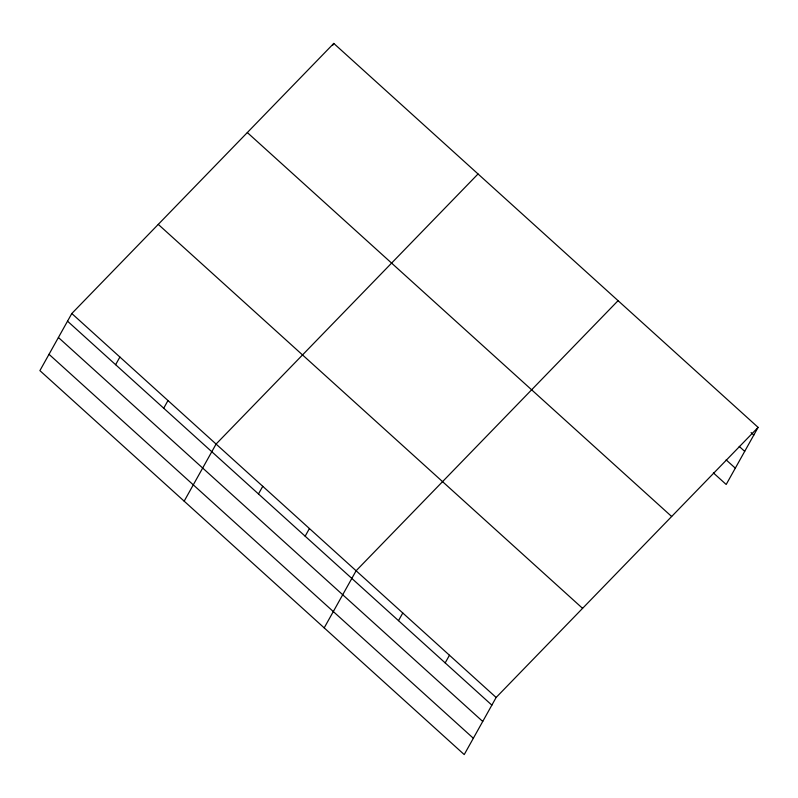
<?xml version="1.0" encoding="UTF-8"?>
<svg xmlns="http://www.w3.org/2000/svg" width="798" height="798" viewBox="0 0 798 798"><rect width="100%" height="100%" fill="white"/><g stroke="black" fill="none" stroke-linecap="round" stroke-linejoin="round"><path stroke-width="1.2" d="M71.81 313.524L39.9 370.621L464.227 754.579L496.137 697.472L758.1 427.379L333.773 43.421L71.81 313.524L496.137 697.472M115.62 364.696L119.9 357.035M332.706 45.346L333.773 43.421M163.71 408.217L167.989 400.546M184.168 501.164L216.078 444.067L478.042 173.974M258.472 493.962L262.761 486.301M305.155 536.196L309.434 528.535M324.197 627.866L356.108 570.77L618.071 300.676M398.501 620.664L402.781 613.004M445.174 662.899L449.464 655.238M758.1 427.379L726.19 484.476L713.372 472.885M751.068 432.556L753.821 435.04M739.207 446.391L744.704 451.359M726.15 459.887L735.307 468.167M247.33 132.558L671.657 516.505M158.263 224.388L582.58 608.345M67.531 321.185L491.857 705.133M58.414 337.504L482.73 721.452M49.017 354.312L473.344 738.26"/></g></svg>
